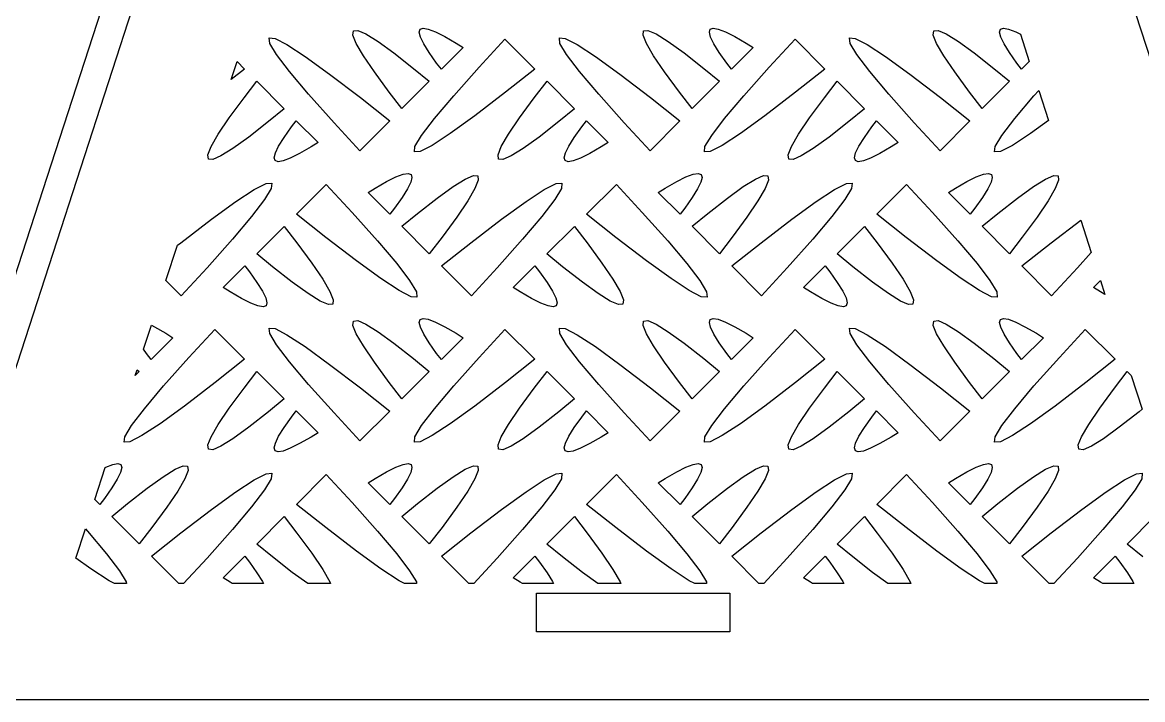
# Model space of a CAD drawing. Header units: metres. Extents: x 20 to 1108, y 20 to 485.
# Drawn here: x 578.9 to 694.7, y 253.8 to 323.8 of the extents above; entities that cross this region are included whole.
import ezdxf

# ---------------------------------------------------------------- set-up
doc = ezdxf.new("R2010")
doc.units = ezdxf.units.M

msp = doc.modelspace()

# ---------------------------------------------------------------- linework, layer by layer
for p, q in [((563.926, 253.826), (638.926, 484.652)), ((642.081, 484.652), (567.081, 253.826)), ((717.081, 253.826), (642.081, 484.652)), ((620.047, 323.113), (620.355, 323.222)), ((620.355, 323.222), (620.88, 323.134)), ((650.047, 323.113), (650.355, 323.222)), ((650.355, 323.222), (650.88, 323.134)), ((680.047, 323.113), (680.355, 323.222)), ((680.355, 323.222), (680.88, 323.134)), ((604.502, 321.662), (604.452, 322.216)), ((604.452, 322.216), (605.043, 322.178)), ((605.043, 322.178), (606.281, 321.542)), ((613.1, 322.508), (613.154, 322.956)), ((613.442, 321.651), (613.1, 322.508)), ((613.154, 322.956), (613.603, 322.999)), ((613.603, 322.999), (614.45, 322.633)), ((614.45, 322.633), (615.696, 321.857)), ((619.955, 322.809), (620.047, 323.113)), ((620.079, 322.308), (619.955, 322.809)), ((620.422, 321.608), (620.079, 322.308)), ((620.88, 323.134), (621.625, 322.85)), ((621.625, 322.85), (622.587, 322.368)), ((622.587, 322.368), (623.767, 321.691)), ((626.146, 319.193), (628.817, 322.085)), ((628.817, 322.085), (631.9, 319.003)), ((634.502, 321.662), (634.452, 322.216)), ((634.452, 322.216), (635.043, 322.178)), ((635.043, 322.178), (636.281, 321.542)), ((643.1, 322.508), (643.154, 322.956)), ((643.442, 321.651), (643.1, 322.508)), ((643.154, 322.956), (643.603, 322.999)), ((643.603, 322.999), (644.45, 322.633)), ((644.45, 322.633), (645.696, 321.857)), ((649.955, 322.809), (650.047, 323.113)), ((650.079, 322.308), (649.955, 322.809)), ((650.422, 321.608), (650.079, 322.308)), ((650.88, 323.134), (651.625, 322.85)), ((651.625, 322.85), (652.587, 322.368)), ((652.587, 322.368), (653.767, 321.691)), ((656.146, 319.193), (658.817, 322.085)), ((658.817, 322.085), (661.9, 319.003)), ((664.502, 321.662), (664.452, 322.216)), ((664.452, 322.216), (665.043, 322.178)), ((665.043, 322.178), (666.281, 321.542)), ((673.1, 322.508), (673.154, 322.956)), ((673.442, 321.651), (673.1, 322.508)), ((673.154, 322.956), (673.603, 322.999)), ((673.603, 322.999), (674.45, 322.633)), ((674.45, 322.633), (675.696, 321.857)), ((679.955, 322.809), (680.047, 323.113)), ((680.079, 322.308), (679.955, 322.809)), ((680.422, 321.608), (680.079, 322.308)), ((680.88, 323.134), (681.625, 322.85)), ((681.625, 322.85), (682.116, 322.604)), ((682.116, 322.604), (683.033, 319.782)), ((605.195, 320.508), (604.502, 321.662)), ((606.281, 321.542), (608.166, 320.309)), ((614.18, 320.382), (613.442, 321.651)), ((615.696, 321.857), (617.339, 320.673)), ((620.981, 320.712), (620.422, 321.608)), ((624.489, 321.238), (622.242, 318.991)), ((623.767, 321.691), (624.489, 321.238)), ((635.195, 320.508), (634.502, 321.662)), ((636.281, 321.542), (638.166, 320.309)), ((644.18, 320.382), (643.442, 321.651)), ((645.696, 321.857), (647.339, 320.673)), ((650.981, 320.712), (650.422, 321.608)), ((654.489, 321.238), (652.242, 318.991)), ((653.767, 321.691), (654.489, 321.238)), ((665.195, 320.508), (664.502, 321.662)), ((666.281, 321.542), (668.166, 320.309)), ((674.18, 320.382), (673.442, 321.651)), ((675.696, 321.857), (677.339, 320.673)), ((680.981, 320.712), (680.422, 321.608)), ((600.52, 317.91), (601.127, 319.776)), ((601.127, 319.776), (601.9, 319.003)), ((606.534, 318.756), (605.195, 320.508)), ((608.166, 320.309), (610.695, 318.479)), ((615.317, 318.704), (614.18, 320.382)), ((617.339, 320.673), (619.378, 319.079)), ((621.758, 319.618), (620.981, 320.712)), ((636.534, 318.756), (635.195, 320.508)), ((638.166, 320.309), (640.695, 318.479)), ((645.317, 318.704), (644.18, 320.382)), ((647.339, 320.673), (649.378, 319.079)), ((651.758, 319.618), (650.981, 320.712)), ((666.534, 318.756), (665.195, 320.508)), ((668.166, 320.309), (670.695, 318.479)), ((675.317, 318.704), (674.18, 320.382)), ((677.339, 320.673), (679.378, 319.079)), ((681.758, 319.618), (680.981, 320.712)), ((683.033, 319.782), (682.242, 318.991)), ((601.9, 319.003), (600.52, 317.91)), ((608.518, 316.406), (606.534, 318.756)), ((616.85, 316.617), (615.317, 318.704)), ((619.378, 319.079), (620.999, 317.748)), ((622.242, 318.991), (621.758, 319.618)), ((623.518, 316.246), (626.146, 319.193)), ((631.9, 319.003), (628.868, 316.601)), ((638.518, 316.406), (636.534, 318.756)), ((646.85, 316.617), (645.317, 318.704)), ((649.378, 319.079), (650.999, 317.748)), ((652.242, 318.991), (651.758, 319.618)), ((653.518, 316.246), (656.146, 319.193)), ((661.9, 319.003), (658.868, 316.601)), ((668.518, 316.406), (666.534, 318.756)), ((676.85, 316.617), (675.317, 318.704)), ((679.378, 319.079), (680.999, 317.748)), ((682.242, 318.991), (681.758, 319.618)), ((601.85, 316.035), (603.167, 317.736)), ((603.167, 317.736), (605.998, 314.904)), ((610.695, 318.479), (613.868, 316.052)), ((620.999, 317.748), (618.167, 314.916)), ((631.85, 316.035), (633.167, 317.736)), ((633.167, 317.736), (635.998, 314.904)), ((640.695, 318.479), (643.868, 316.052)), ((650.999, 317.748), (648.167, 314.916)), ((661.85, 316.035), (663.167, 317.736)), ((663.167, 317.736), (665.998, 314.904)), ((670.695, 318.479), (673.868, 316.052)), ((680.999, 317.748), (678.167, 314.916)), ((611.146, 313.459), (608.518, 316.406)), ((618.167, 314.916), (616.85, 316.617)), ((621.534, 313.897), (623.518, 316.246)), ((628.868, 316.601), (625.695, 314.173)), ((641.146, 313.459), (638.518, 316.406)), ((648.167, 314.916), (646.85, 316.617)), ((651.534, 313.897), (653.518, 316.246)), ((658.868, 316.601), (655.695, 314.173)), ((671.146, 313.459), (668.518, 316.406)), ((678.167, 314.916), (676.85, 316.617)), ((681.534, 313.897), (683.518, 316.246)), ((683.518, 316.246), (684.005, 316.792)), ((684.005, 316.792), (685.015, 313.682)), ((600.317, 313.948), (601.85, 316.035)), ((613.868, 316.052), (616.9, 313.65)), ((630.317, 313.948), (631.85, 316.035)), ((643.868, 316.052), (646.9, 313.65)), ((660.317, 313.948), (661.85, 316.035)), ((673.868, 316.052), (676.9, 313.65)), ((599.18, 312.271), (600.317, 313.948)), ((605.998, 314.904), (604.378, 313.573)), ((620.195, 312.145), (621.534, 313.897)), ((625.695, 314.173), (623.166, 312.343)), ((629.18, 312.271), (630.317, 313.948)), ((635.998, 314.904), (634.378, 313.573)), ((650.195, 312.145), (651.534, 313.897)), ((655.695, 314.173), (653.166, 312.343)), ((659.18, 312.271), (660.317, 313.948)), ((665.998, 314.904), (664.378, 313.573)), ((680.195, 312.145), (681.534, 313.897)), ((604.378, 313.573), (602.339, 311.98)), ((605.981, 311.941), (606.758, 313.034)), ((606.758, 313.034), (607.242, 313.661)), ((607.242, 313.661), (609.489, 311.414)), ((613.817, 310.568), (611.146, 313.459)), ((616.9, 313.65), (613.817, 310.568)), ((634.378, 313.573), (632.339, 311.98)), ((635.981, 311.941), (636.758, 313.034)), ((636.758, 313.034), (637.242, 313.661)), ((637.242, 313.661), (639.489, 311.414)), ((643.817, 310.568), (641.146, 313.459)), ((646.9, 313.65), (643.817, 310.568)), ((664.378, 313.573), (662.339, 311.98)), ((665.981, 311.941), (666.758, 313.034)), ((666.758, 313.034), (667.242, 313.661)), ((667.242, 313.661), (669.489, 311.414)), ((673.817, 310.568), (671.146, 313.459)), ((676.9, 313.65), (673.817, 310.568)), ((685.015, 313.682), (683.166, 312.343)), ((598.442, 311.003), (599.18, 312.271)), ((602.339, 311.98), (600.696, 310.795)), ((605.422, 311.045), (605.981, 311.941)), ((619.502, 310.99), (620.195, 312.145)), ((623.166, 312.343), (621.281, 311.11)), ((628.442, 311.003), (629.18, 312.271)), ((632.339, 311.98), (630.696, 310.795)), ((635.422, 311.045), (635.981, 311.941)), ((649.502, 310.99), (650.195, 312.145)), ((653.166, 312.343), (651.281, 311.11)), ((658.442, 311.003), (659.18, 312.271)), ((662.339, 311.98), (660.696, 310.795)), ((665.422, 311.045), (665.981, 311.941)), ((679.502, 310.99), (680.195, 312.145)), ((683.166, 312.343), (681.281, 311.11)), ((598.1, 310.145), (598.442, 311.003)), ((600.696, 310.795), (599.45, 310.02)), ((605.079, 310.345), (605.422, 311.045)), ((608.767, 310.962), (607.587, 310.284)), ((609.489, 311.414), (608.767, 310.962)), ((619.452, 310.437), (619.502, 310.99)), ((620.043, 310.475), (619.452, 310.437)), ((621.281, 311.11), (620.043, 310.475)), ((628.1, 310.145), (628.442, 311.003)), ((630.696, 310.795), (629.45, 310.02)), ((635.079, 310.345), (635.422, 311.045)), ((638.767, 310.962), (637.587, 310.284)), ((639.489, 311.414), (638.767, 310.962)), ((649.452, 310.437), (649.502, 310.99)), ((650.043, 310.475), (649.452, 310.437)), ((651.281, 311.11), (650.043, 310.475)), ((658.1, 310.145), (658.442, 311.003)), ((660.696, 310.795), (659.45, 310.02)), ((665.079, 310.345), (665.422, 311.045)), ((668.767, 310.962), (667.587, 310.284)), ((669.489, 311.414), (668.767, 310.962)), ((679.452, 310.437), (679.502, 310.99)), ((680.043, 310.475), (679.452, 310.437)), ((681.281, 311.11), (680.043, 310.475)), ((598.154, 309.696), (598.1, 310.145)), ((598.603, 309.653), (598.154, 309.696)), ((599.45, 310.02), (598.603, 309.653)), ((604.955, 309.844), (605.079, 310.345)), ((605.047, 309.539), (604.955, 309.844)), ((605.355, 309.431), (605.047, 309.539)), ((605.88, 309.519), (605.355, 309.431)), ((606.625, 309.803), (605.88, 309.519)), ((607.587, 310.284), (606.625, 309.803)), ((628.154, 309.696), (628.1, 310.145)), ((628.603, 309.653), (628.154, 309.696)), ((629.45, 310.02), (628.603, 309.653)), ((634.955, 309.844), (635.079, 310.345)), ((635.047, 309.539), (634.955, 309.844)), ((635.355, 309.431), (635.047, 309.539)), ((635.88, 309.519), (635.355, 309.431)), ((636.625, 309.803), (635.88, 309.519)), ((637.587, 310.284), (636.625, 309.803)), ((658.154, 309.696), (658.1, 310.145)), ((658.603, 309.653), (658.154, 309.696)), ((659.45, 310.02), (658.603, 309.653)), ((664.955, 309.844), (665.079, 310.345)), ((665.047, 309.539), (664.955, 309.844)), ((665.355, 309.431), (665.047, 309.539)), ((665.88, 309.519), (665.355, 309.431)), ((666.625, 309.803), (665.88, 309.519)), ((667.587, 310.284), (666.625, 309.803)), ((617.537, 307.85), (618.281, 308.134)), ((618.281, 308.134), (618.806, 308.222)), ((618.806, 308.222), (619.115, 308.113)), ((619.115, 308.113), (619.207, 307.809)), ((647.537, 307.85), (648.281, 308.134)), ((648.281, 308.134), (648.806, 308.222)), ((648.806, 308.222), (649.115, 308.113)), ((649.115, 308.113), (649.207, 307.809)), ((677.537, 307.85), (678.281, 308.134)), ((678.281, 308.134), (678.806, 308.222)), ((678.806, 308.222), (679.115, 308.113)), ((679.115, 308.113), (679.207, 307.809)), ((602.88, 306.542), (604.119, 307.178)), ((604.119, 307.178), (604.71, 307.216)), ((604.71, 307.216), (604.66, 306.662)), ((607.261, 304.003), (610.344, 307.085)), ((610.344, 307.085), (613.015, 304.193)), ((615.394, 306.691), (616.575, 307.368)), ((616.575, 307.368), (617.537, 307.85)), ((619.083, 307.308), (618.74, 306.608)), ((619.207, 307.809), (619.083, 307.308)), ((623.465, 306.858), (624.712, 307.633)), ((624.712, 307.633), (625.558, 307.999)), ((625.558, 307.999), (626.007, 307.956)), ((626.061, 307.508), (625.719, 306.65)), ((626.007, 307.956), (626.061, 307.508)), ((632.88, 306.542), (634.119, 307.178)), ((634.119, 307.178), (634.71, 307.216)), ((634.71, 307.216), (634.66, 306.662)), ((637.261, 304.003), (640.344, 307.085)), ((640.344, 307.085), (643.015, 304.193)), ((645.394, 306.691), (646.575, 307.368)), ((646.575, 307.368), (647.537, 307.85)), ((649.083, 307.308), (648.74, 306.608)), ((649.207, 307.809), (649.083, 307.308)), ((653.465, 306.858), (654.712, 307.633)), ((654.712, 307.633), (655.558, 307.999)), ((655.558, 307.999), (656.007, 307.956)), ((656.061, 307.508), (655.719, 306.65)), ((656.007, 307.956), (656.061, 307.508)), ((662.88, 306.542), (664.119, 307.178)), ((664.119, 307.178), (664.71, 307.216)), ((664.71, 307.216), (664.66, 306.662)), ((667.261, 304.003), (670.344, 307.085)), ((670.344, 307.085), (673.015, 304.193)), ((675.394, 306.691), (676.575, 307.368)), ((676.575, 307.368), (677.537, 307.85)), ((679.083, 307.308), (678.74, 306.608)), ((679.207, 307.809), (679.083, 307.308)), ((683.465, 306.858), (684.712, 307.633)), ((684.712, 307.633), (685.558, 307.999)), ((685.558, 307.999), (686.007, 307.956)), ((686.061, 307.508), (685.719, 306.65)), ((686.007, 307.956), (686.061, 307.508)), ((600.996, 305.31), (602.88, 306.542)), ((604.66, 306.662), (603.966, 305.508)), ((614.672, 306.238), (615.394, 306.691)), ((616.92, 303.991), (614.672, 306.238)), ((618.74, 306.608), (618.18, 305.711)), ((621.823, 305.673), (623.465, 306.858)), ((625.719, 306.65), (624.98, 305.381)), ((630.996, 305.31), (632.88, 306.542)), ((634.66, 306.662), (633.966, 305.508)), ((644.672, 306.238), (645.394, 306.691)), ((646.92, 303.991), (644.672, 306.238)), ((648.74, 306.608), (648.18, 305.711)), ((651.823, 305.673), (653.465, 306.858)), ((655.719, 306.65), (654.98, 305.381)), ((660.996, 305.31), (662.88, 306.542)), ((664.66, 306.662), (663.966, 305.508)), ((674.672, 306.238), (675.394, 306.691)), ((676.92, 303.991), (674.672, 306.238)), ((678.74, 306.608), (678.18, 305.711)), ((681.823, 305.673), (683.465, 306.858)), ((685.719, 306.65), (684.98, 305.381)), ((598.466, 303.48), (600.996, 305.31)), ((603.966, 305.508), (602.627, 303.755)), ((617.403, 304.618), (616.92, 303.991)), ((618.18, 305.711), (617.403, 304.618)), ((619.784, 304.079), (621.823, 305.673)), ((624.98, 305.381), (623.844, 303.704)), ((628.466, 303.48), (630.996, 305.31)), ((633.966, 305.508), (632.627, 303.755)), ((647.403, 304.618), (646.92, 303.991)), ((648.18, 305.711), (647.403, 304.618)), ((649.784, 304.079), (651.823, 305.673)), ((654.98, 305.381), (653.844, 303.704)), ((658.466, 303.48), (660.996, 305.31)), ((663.966, 305.508), (662.627, 303.755)), ((677.403, 304.618), (676.92, 303.991)), ((678.18, 305.711), (677.403, 304.618)), ((679.784, 304.079), (681.823, 305.673)), ((684.98, 305.381), (683.844, 303.704)), ((595.294, 301.052), (598.466, 303.48)), ((602.627, 303.755), (600.643, 301.406)), ((610.294, 301.601), (607.261, 304.003)), ((613.015, 304.193), (615.643, 301.246)), ((618.164, 302.748), (619.784, 304.079)), ((623.844, 303.704), (622.311, 301.617)), ((625.294, 301.052), (628.466, 303.48)), ((632.627, 303.755), (630.643, 301.406)), ((640.294, 301.601), (637.261, 304.003)), ((643.015, 304.193), (645.643, 301.246)), ((648.164, 302.748), (649.784, 304.079)), ((653.844, 303.704), (652.311, 301.617)), ((655.294, 301.052), (658.466, 303.48)), ((662.627, 303.755), (660.643, 301.406)), ((670.294, 301.601), (667.261, 304.003)), ((673.015, 304.193), (675.643, 301.246)), ((678.164, 302.748), (679.784, 304.079)), ((683.844, 303.704), (682.311, 301.617)), ((603.163, 299.904), (605.995, 302.736)), ((605.995, 302.736), (607.311, 301.035)), ((620.995, 299.916), (618.164, 302.748)), ((633.163, 299.904), (635.995, 302.736)), ((635.995, 302.736), (637.311, 301.035)), ((650.995, 299.916), (648.164, 302.748)), ((663.163, 299.904), (665.995, 302.736)), ((665.995, 302.736), (667.311, 301.035)), ((680.995, 299.916), (678.164, 302.748)), ((685.294, 301.052), (688.357, 303.396)), ((688.357, 303.396), (689.441, 300.059)), ((600.643, 301.406), (598.015, 298.459)), ((613.466, 299.174), (610.294, 301.601)), ((615.643, 301.246), (617.628, 298.897)), ((622.311, 301.617), (620.995, 299.916)), ((630.643, 301.406), (628.015, 298.459)), ((643.466, 299.174), (640.294, 301.601)), ((645.643, 301.246), (647.628, 298.897)), ((652.311, 301.617), (650.995, 299.916)), ((660.643, 301.406), (658.015, 298.459)), ((673.466, 299.174), (670.294, 301.601)), ((675.643, 301.246), (677.628, 298.897)), ((682.311, 301.617), (680.995, 299.916)), ((593.771, 297.14), (594.956, 300.784)), ((594.956, 300.784), (595.294, 301.052)), ((607.311, 301.035), (608.844, 298.948)), ((622.261, 298.65), (625.294, 301.052)), ((637.311, 301.035), (638.844, 298.948)), ((652.261, 298.65), (655.294, 301.052)), ((667.311, 301.035), (668.844, 298.948)), ((682.261, 298.65), (685.294, 301.052)), ((689.441, 300.059), (688.015, 298.459)), ((604.784, 298.573), (603.163, 299.904)), ((608.844, 298.948), (609.981, 297.271)), ((615.996, 297.344), (613.466, 299.174)), ((617.628, 298.897), (618.966, 297.145)), ((634.784, 298.573), (633.163, 299.904)), ((638.844, 298.948), (639.981, 297.271)), ((645.996, 297.344), (643.466, 299.174)), ((647.628, 298.897), (648.966, 297.145)), ((664.784, 298.573), (663.163, 299.904)), ((668.844, 298.948), (669.981, 297.271)), ((675.996, 297.344), (673.466, 299.174)), ((677.628, 298.897), (678.966, 297.145)), ((598.015, 298.459), (595.344, 295.568)), ((599.672, 296.414), (601.92, 298.661)), ((601.92, 298.661), (602.403, 298.034)), ((602.403, 298.034), (603.18, 296.941)), ((606.823, 296.98), (604.784, 298.573)), ((625.344, 295.568), (622.261, 298.65)), ((628.015, 298.459), (625.344, 295.568)), ((629.672, 296.414), (631.92, 298.661)), ((631.92, 298.661), (632.403, 298.034)), ((632.403, 298.034), (633.18, 296.941)), ((636.823, 296.98), (634.784, 298.573)), ((655.344, 295.568), (652.261, 298.65)), ((658.015, 298.459), (655.344, 295.568)), ((659.672, 296.414), (661.92, 298.661)), ((661.92, 298.661), (662.403, 298.034)), ((662.403, 298.034), (663.18, 296.941)), ((666.823, 296.98), (664.784, 298.573)), ((685.344, 295.568), (682.261, 298.65)), ((688.015, 298.459), (685.344, 295.568)), ((595.344, 295.568), (593.771, 297.14)), ((603.18, 296.941), (603.74, 296.045)), ((608.465, 295.796), (606.823, 296.98)), ((609.981, 297.271), (610.719, 296.002)), ((617.88, 296.11), (615.996, 297.344)), ((618.966, 297.145), (619.66, 295.99)), ((633.18, 296.941), (633.74, 296.045)), ((638.465, 295.796), (636.823, 296.98)), ((639.981, 297.271), (640.719, 296.002)), ((647.88, 296.11), (645.996, 297.344)), ((648.966, 297.145), (649.66, 295.99)), ((663.18, 296.941), (663.74, 296.045)), ((668.465, 295.796), (666.823, 296.98)), ((669.981, 297.271), (670.719, 296.002)), ((677.88, 296.11), (675.996, 297.344)), ((678.966, 297.145), (679.66, 295.99)), ((689.672, 296.414), (690.392, 297.133)), ((690.392, 297.133), (690.859, 295.695)), ((600.394, 295.962), (599.672, 296.414)), ((601.575, 295.284), (600.394, 295.962)), ((603.74, 296.045), (604.083, 295.345)), ((604.083, 295.345), (604.207, 294.844)), ((609.712, 295.02), (608.465, 295.796)), ((610.719, 296.002), (611.061, 295.145)), ((619.119, 295.475), (617.88, 296.11)), ((619.71, 295.437), (619.119, 295.475)), ((619.66, 295.99), (619.71, 295.437)), ((630.394, 295.962), (629.672, 296.414)), ((631.575, 295.284), (630.394, 295.962)), ((633.74, 296.045), (634.083, 295.345)), ((634.083, 295.345), (634.207, 294.844)), ((639.712, 295.02), (638.465, 295.796)), ((640.719, 296.002), (641.061, 295.145)), ((649.119, 295.475), (647.88, 296.11)), ((649.71, 295.437), (649.119, 295.475)), ((649.66, 295.99), (649.71, 295.437)), ((660.394, 295.962), (659.672, 296.414)), ((661.575, 295.284), (660.394, 295.962)), ((663.74, 296.045), (664.083, 295.345)), ((664.083, 295.345), (664.207, 294.844)), ((669.712, 295.02), (668.465, 295.796)), ((670.719, 296.002), (671.061, 295.145)), ((679.119, 295.475), (677.88, 296.11)), ((679.71, 295.437), (679.119, 295.475)), ((679.66, 295.99), (679.71, 295.437)), ((690.394, 295.962), (689.672, 296.414)), ((690.859, 295.695), (690.394, 295.962)), ((602.537, 294.803), (601.575, 295.284)), ((603.281, 294.519), (602.537, 294.803)), ((603.806, 294.431), (603.281, 294.519)), ((604.115, 294.539), (603.806, 294.431)), ((604.207, 294.844), (604.115, 294.539)), ((610.558, 294.653), (609.712, 295.02)), ((611.007, 294.696), (610.558, 294.653)), ((611.061, 295.145), (611.007, 294.696)), ((632.537, 294.803), (631.575, 295.284)), ((633.281, 294.519), (632.537, 294.803)), ((633.806, 294.431), (633.281, 294.519)), ((634.115, 294.539), (633.806, 294.431)), ((634.207, 294.844), (634.115, 294.539)), ((640.558, 294.653), (639.712, 295.02)), ((641.007, 294.696), (640.558, 294.653)), ((641.061, 295.145), (641.007, 294.696)), ((662.537, 294.803), (661.575, 295.284)), ((663.281, 294.519), (662.537, 294.803)), ((663.806, 294.431), (663.281, 294.519)), ((664.115, 294.539), (663.806, 294.431)), ((664.207, 294.844), (664.115, 294.539)), ((670.558, 294.653), (669.712, 295.02)), ((671.007, 294.696), (670.558, 294.653)), ((671.061, 295.145), (671.007, 294.696)), ((619.955, 292.809), (620.047, 293.113)), ((620.047, 293.113), (620.355, 293.222)), ((620.355, 293.222), (620.88, 293.134)), ((620.88, 293.134), (621.625, 292.85)), ((649.955, 292.809), (650.047, 293.113)), ((650.047, 293.113), (650.355, 293.222)), ((650.355, 293.222), (650.88, 293.134)), ((650.88, 293.134), (651.625, 292.85)), ((679.955, 292.809), (680.047, 293.113)), ((680.047, 293.113), (680.355, 293.222)), ((680.355, 293.222), (680.88, 293.134)), ((680.88, 293.134), (681.625, 292.85)), ((591.463, 290.033), (592.272, 292.526)), ((592.272, 292.526), (592.587, 292.368)), ((592.587, 292.368), (593.767, 291.691)), ((596.146, 289.193), (598.817, 292.085)), ((598.817, 292.085), (601.9, 289.003)), ((604.502, 291.662), (604.452, 292.216)), ((604.452, 292.216), (605.043, 292.178)), ((605.043, 292.178), (606.281, 291.542)), ((613.1, 292.508), (613.154, 292.956)), ((613.442, 291.651), (613.1, 292.508)), ((613.154, 292.956), (613.603, 292.999)), ((613.603, 292.999), (614.45, 292.633)), ((614.45, 292.633), (615.696, 291.857)), ((620.079, 292.308), (619.955, 292.809)), ((620.422, 291.608), (620.079, 292.308)), ((621.625, 292.85), (622.587, 292.368)), ((622.587, 292.368), (623.767, 291.691)), ((626.146, 289.193), (628.817, 292.085)), ((628.817, 292.085), (631.9, 289.003)), ((634.502, 291.662), (634.452, 292.216)), ((634.452, 292.216), (635.043, 292.178)), ((635.043, 292.178), (636.281, 291.542)), ((643.1, 292.508), (643.154, 292.956)), ((643.442, 291.651), (643.1, 292.508)), ((643.154, 292.956), (643.603, 292.999)), ((643.603, 292.999), (644.45, 292.633)), ((644.45, 292.633), (645.696, 291.857)), ((650.079, 292.308), (649.955, 292.809)), ((650.422, 291.608), (650.079, 292.308)), ((651.625, 292.85), (652.587, 292.368)), ((652.587, 292.368), (653.767, 291.691)), ((656.146, 289.193), (658.817, 292.085)), ((658.817, 292.085), (661.9, 289.003)), ((664.502, 291.662), (664.452, 292.216)), ((664.452, 292.216), (665.043, 292.178)), ((665.043, 292.178), (666.281, 291.542)), ((673.1, 292.508), (673.154, 292.956)), ((673.442, 291.651), (673.1, 292.508)), ((673.154, 292.956), (673.603, 292.999)), ((673.603, 292.999), (674.45, 292.633)), ((674.45, 292.633), (675.696, 291.857)), ((680.079, 292.308), (679.955, 292.809)), ((680.422, 291.608), (680.079, 292.308)), ((681.625, 292.85), (682.587, 292.368)), ((682.587, 292.368), (683.767, 291.691)), ((686.146, 289.193), (688.817, 292.085)), ((688.817, 292.085), (691.9, 289.003)), ((594.489, 291.238), (592.242, 288.991)), ((593.767, 291.691), (594.489, 291.238)), ((605.195, 290.508), (604.502, 291.662)), ((606.281, 291.542), (608.166, 290.309)), ((614.18, 290.382), (613.442, 291.651)), ((615.696, 291.857), (617.339, 290.673)), ((620.981, 290.712), (620.422, 291.608)), ((621.758, 289.618), (620.981, 290.712)), ((624.489, 291.238), (622.242, 288.991)), ((623.767, 291.691), (624.489, 291.238)), ((635.195, 290.508), (634.502, 291.662)), ((636.281, 291.542), (638.166, 290.309)), ((644.18, 290.382), (643.442, 291.651)), ((645.696, 291.857), (647.339, 290.673)), ((650.981, 290.712), (650.422, 291.608)), ((651.758, 289.618), (650.981, 290.712)), ((654.489, 291.238), (652.242, 288.991)), ((653.767, 291.691), (654.489, 291.238)), ((665.195, 290.508), (664.502, 291.662)), ((666.281, 291.542), (668.166, 290.309)), ((674.18, 290.382), (673.442, 291.651)), ((675.696, 291.857), (677.339, 290.673)), ((680.981, 290.712), (680.422, 291.608)), ((681.758, 289.618), (680.981, 290.712)), ((684.489, 291.238), (682.242, 288.991)), ((683.767, 291.691), (684.489, 291.238)), ((591.758, 289.618), (591.463, 290.033)), ((592.242, 288.991), (591.758, 289.618)), ((606.534, 288.756), (605.195, 290.508)), ((608.166, 290.309), (610.695, 288.479)), ((615.317, 288.704), (614.18, 290.382)), ((617.339, 290.673), (619.378, 289.079)), ((622.242, 288.991), (621.758, 289.618)), ((636.534, 288.756), (635.195, 290.508)), ((638.166, 290.309), (640.695, 288.479)), ((645.317, 288.704), (644.18, 290.382)), ((647.339, 290.673), (649.378, 289.079)), ((652.242, 288.991), (651.758, 289.618)), ((666.534, 288.756), (665.195, 290.508)), ((668.166, 290.309), (670.695, 288.479)), ((675.317, 288.704), (674.18, 290.382)), ((677.339, 290.673), (679.378, 289.079)), ((682.242, 288.991), (681.758, 289.618)), ((593.518, 286.246), (596.146, 289.193)), ((601.9, 289.003), (598.868, 286.601)), ((608.518, 286.406), (606.534, 288.756)), ((610.695, 288.479), (613.868, 286.052)), ((616.85, 286.617), (615.317, 288.704)), ((619.378, 289.079), (620.999, 287.748)), ((623.518, 286.246), (626.146, 289.193)), ((631.9, 289.003), (628.868, 286.601)), ((638.518, 286.406), (636.534, 288.756)), ((640.695, 288.479), (643.868, 286.052)), ((646.85, 286.617), (645.317, 288.704)), ((649.378, 289.079), (650.999, 287.748)), ((653.518, 286.246), (656.146, 289.193)), ((661.9, 289.003), (658.868, 286.601)), ((668.518, 286.406), (666.534, 288.756)), ((670.695, 288.479), (673.868, 286.052)), ((676.85, 286.617), (675.317, 288.704)), ((679.378, 289.079), (680.999, 287.748)), ((683.518, 286.246), (686.146, 289.193)), ((691.9, 289.003), (688.868, 286.601)), ((590.587, 287.336), (590.779, 287.929)), ((590.999, 287.748), (590.587, 287.336)), ((590.779, 287.929), (590.999, 287.748)), ((601.85, 286.035), (603.167, 287.736)), ((603.167, 287.736), (605.998, 284.904)), ((620.999, 287.748), (618.167, 284.916)), ((631.85, 286.035), (633.167, 287.736)), ((633.167, 287.736), (635.998, 284.904)), ((650.999, 287.748), (648.167, 284.916)), ((661.85, 286.035), (663.167, 287.736)), ((663.167, 287.736), (665.998, 284.904)), ((680.999, 287.748), (678.167, 284.916)), ((691.85, 286.035), (693.167, 287.736)), ((693.167, 287.736), (693.579, 287.323)), ((693.579, 287.323), (694.71, 283.846)), ((591.534, 283.897), (593.518, 286.246)), ((598.868, 286.601), (595.695, 284.173)), ((611.146, 283.459), (608.518, 286.406)), ((618.167, 284.916), (616.85, 286.617)), ((621.534, 283.897), (623.518, 286.246)), ((628.868, 286.601), (625.695, 284.173)), ((641.146, 283.459), (638.518, 286.406)), ((648.167, 284.916), (646.85, 286.617)), ((651.534, 283.897), (653.518, 286.246)), ((658.868, 286.601), (655.695, 284.173)), ((671.146, 283.459), (668.518, 286.406)), ((678.167, 284.916), (676.85, 286.617)), ((681.534, 283.897), (683.518, 286.246)), ((688.868, 286.601), (685.695, 284.173)), ((600.317, 283.948), (601.85, 286.035)), ((613.868, 286.052), (616.9, 283.65)), ((630.317, 283.948), (631.85, 286.035)), ((643.868, 286.052), (646.9, 283.65)), ((660.317, 283.948), (661.85, 286.035)), ((673.868, 286.052), (676.9, 283.65)), ((690.317, 283.948), (691.85, 286.035)), ((590.195, 282.145), (591.534, 283.897)), ((595.695, 284.173), (593.166, 282.343)), ((599.18, 282.271), (600.317, 283.948)), ((605.998, 284.904), (604.378, 283.573)), ((620.195, 282.145), (621.534, 283.897)), ((625.695, 284.173), (623.166, 282.343)), ((629.18, 282.271), (630.317, 283.948)), ((635.998, 284.904), (634.378, 283.573)), ((650.195, 282.145), (651.534, 283.897)), ((655.695, 284.173), (653.166, 282.343)), ((659.18, 282.271), (660.317, 283.948)), ((665.998, 284.904), (664.378, 283.573)), ((680.195, 282.145), (681.534, 283.897)), ((685.695, 284.173), (683.166, 282.343)), ((689.18, 282.271), (690.317, 283.948)), ((694.71, 283.846), (694.378, 283.573)), ((604.378, 283.573), (602.339, 281.98)), ((605.981, 281.941), (606.758, 283.034)), ((606.758, 283.034), (607.242, 283.661)), ((607.242, 283.661), (609.489, 281.414)), ((613.817, 280.568), (611.146, 283.459)), ((616.9, 283.65), (613.817, 280.568)), ((634.378, 283.573), (632.339, 281.98)), ((635.981, 281.941), (636.758, 283.034)), ((636.758, 283.034), (637.242, 283.661)), ((637.242, 283.661), (639.489, 281.414)), ((643.817, 280.568), (641.146, 283.459)), ((646.9, 283.65), (643.817, 280.568)), ((664.378, 283.573), (662.339, 281.98)), ((665.981, 281.941), (666.758, 283.034)), ((666.758, 283.034), (667.242, 283.661)), ((667.242, 283.661), (669.489, 281.414)), ((673.817, 280.568), (671.146, 283.459)), ((676.9, 283.65), (673.817, 280.568)), ((694.378, 283.573), (692.339, 281.98)), ((589.502, 280.99), (590.195, 282.145)), ((593.166, 282.343), (591.281, 281.11)), ((598.442, 281.003), (599.18, 282.271)), ((602.339, 281.98), (600.696, 280.795)), ((605.422, 281.045), (605.981, 281.941)), ((619.502, 280.99), (620.195, 282.145)), ((623.166, 282.343), (621.281, 281.11)), ((628.442, 281.003), (629.18, 282.271)), ((632.339, 281.98), (630.696, 280.795)), ((635.422, 281.045), (635.981, 281.941)), ((649.502, 280.99), (650.195, 282.145)), ((653.166, 282.343), (651.281, 281.11)), ((658.442, 281.003), (659.18, 282.271)), ((662.339, 281.98), (660.696, 280.795)), ((665.422, 281.045), (665.981, 281.941)), ((679.502, 280.99), (680.195, 282.145)), ((683.166, 282.343), (681.281, 281.11)), ((688.442, 281.003), (689.18, 282.271)), ((692.339, 281.98), (690.696, 280.795)), ((589.452, 280.437), (589.502, 280.99)), ((590.043, 280.475), (589.452, 280.437)), ((591.281, 281.11), (590.043, 280.475)), ((598.1, 280.145), (598.442, 281.003)), ((600.696, 280.795), (599.45, 280.02)), ((604.955, 279.844), (605.079, 280.345)), ((605.079, 280.345), (605.422, 281.045)), ((608.767, 280.962), (607.587, 280.284)), ((609.489, 281.414), (608.767, 280.962)), ((619.452, 280.437), (619.502, 280.99)), ((620.043, 280.475), (619.452, 280.437)), ((621.281, 281.11), (620.043, 280.475)), ((628.1, 280.145), (628.442, 281.003)), ((630.696, 280.795), (629.45, 280.02)), ((634.955, 279.844), (635.079, 280.345)), ((635.079, 280.345), (635.422, 281.045)), ((638.767, 280.962), (637.587, 280.284)), ((639.489, 281.414), (638.767, 280.962)), ((649.452, 280.437), (649.502, 280.99)), ((650.043, 280.475), (649.452, 280.437)), ((651.281, 281.11), (650.043, 280.475)), ((658.1, 280.145), (658.442, 281.003)), ((660.696, 280.795), (659.45, 280.02)), ((664.955, 279.844), (665.079, 280.345)), ((665.079, 280.345), (665.422, 281.045)), ((668.767, 280.962), (667.587, 280.284)), ((669.489, 281.414), (668.767, 280.962)), ((679.452, 280.437), (679.502, 280.99)), ((680.043, 280.475), (679.452, 280.437)), ((681.281, 281.11), (680.043, 280.475)), ((688.1, 280.145), (688.442, 281.003)), ((690.696, 280.795), (689.45, 280.02)), ((598.154, 279.696), (598.1, 280.145)), ((598.603, 279.653), (598.154, 279.696)), ((599.45, 280.02), (598.603, 279.653)), ((605.047, 279.539), (604.955, 279.844)), ((605.355, 279.431), (605.047, 279.539)), ((605.88, 279.519), (605.355, 279.431)), ((606.625, 279.803), (605.88, 279.519)), ((607.587, 280.284), (606.625, 279.803)), ((628.154, 279.696), (628.1, 280.145)), ((628.603, 279.653), (628.154, 279.696)), ((629.45, 280.02), (628.603, 279.653)), ((635.047, 279.539), (634.955, 279.844)), ((635.355, 279.431), (635.047, 279.539)), ((635.88, 279.519), (635.355, 279.431)), ((636.625, 279.803), (635.88, 279.519)), ((637.587, 280.284), (636.625, 279.803)), ((658.154, 279.696), (658.1, 280.145)), ((658.603, 279.653), (658.154, 279.696)), ((659.45, 280.02), (658.603, 279.653)), ((665.047, 279.539), (664.955, 279.844)), ((665.355, 279.431), (665.047, 279.539)), ((665.88, 279.519), (665.355, 279.431)), ((666.625, 279.803), (665.88, 279.519)), ((667.587, 280.284), (666.625, 279.803)), ((688.154, 279.696), (688.1, 280.145)), ((688.603, 279.653), (688.154, 279.696)), ((689.45, 280.02), (688.603, 279.653)), ((587.537, 277.85), (588.281, 278.134)), ((588.281, 278.134), (588.806, 278.222)), ((588.806, 278.222), (589.115, 278.113)), ((589.115, 278.113), (589.207, 277.809)), ((594.712, 277.633), (595.558, 277.999)), ((595.558, 277.999), (596.007, 277.956)), ((617.537, 277.85), (618.281, 278.134)), ((618.281, 278.134), (618.806, 278.222)), ((618.806, 278.222), (619.115, 278.113)), ((619.115, 278.113), (619.207, 277.809)), ((624.712, 277.633), (625.558, 277.999)), ((625.558, 277.999), (626.007, 277.956)), ((647.537, 277.85), (648.281, 278.134)), ((648.281, 278.134), (648.806, 278.222)), ((648.806, 278.222), (649.115, 278.113)), ((649.115, 278.113), (649.207, 277.809)), ((654.712, 277.633), (655.558, 277.999)), ((655.558, 277.999), (656.007, 277.956)), ((677.537, 277.85), (678.281, 278.134)), ((678.281, 278.134), (678.806, 278.222)), ((678.806, 278.222), (679.115, 278.113)), ((679.115, 278.113), (679.207, 277.809)), ((684.712, 277.633), (685.558, 277.999)), ((685.558, 277.999), (686.007, 277.956)), ((586.415, 274.496), (587.498, 277.83)), ((587.498, 277.83), (587.537, 277.85)), ((589.083, 277.308), (588.74, 276.608)), ((589.207, 277.809), (589.083, 277.308)), ((591.823, 275.673), (593.465, 276.858)), ((593.465, 276.858), (594.712, 277.633)), ((596.061, 277.508), (595.719, 276.65)), ((596.007, 277.956), (596.061, 277.508)), ((602.88, 276.542), (604.119, 277.178)), ((604.119, 277.178), (604.71, 277.216)), ((604.71, 277.216), (604.66, 276.662)), ((607.261, 274.003), (610.344, 277.085)), ((610.344, 277.085), (613.015, 274.193)), ((615.394, 276.691), (616.575, 277.368)), ((616.575, 277.368), (617.537, 277.85)), ((619.083, 277.308), (618.74, 276.608)), ((619.207, 277.809), (619.083, 277.308)), ((621.823, 275.673), (623.465, 276.858)), ((623.465, 276.858), (624.712, 277.633)), ((626.061, 277.508), (625.719, 276.65)), ((626.007, 277.956), (626.061, 277.508)), ((632.88, 276.542), (634.119, 277.178)), ((634.119, 277.178), (634.71, 277.216)), ((634.71, 277.216), (634.66, 276.662)), ((637.261, 274.003), (640.344, 277.085)), ((640.344, 277.085), (643.015, 274.193)), ((645.394, 276.691), (646.575, 277.368)), ((646.575, 277.368), (647.537, 277.85)), ((649.083, 277.308), (648.74, 276.608)), ((649.207, 277.809), (649.083, 277.308)), ((651.823, 275.673), (653.465, 276.858)), ((653.465, 276.858), (654.712, 277.633)), ((656.061, 277.508), (655.719, 276.65)), ((656.007, 277.956), (656.061, 277.508)), ((662.88, 276.542), (664.119, 277.178)), ((664.119, 277.178), (664.71, 277.216)), ((664.71, 277.216), (664.66, 276.662)), ((667.261, 274.003), (670.344, 277.085)), ((670.344, 277.085), (673.015, 274.193)), ((675.394, 276.691), (676.575, 277.368)), ((676.575, 277.368), (677.537, 277.85)), ((679.083, 277.308), (678.74, 276.608)), ((679.207, 277.809), (679.083, 277.308)), ((681.823, 275.673), (683.465, 276.858)), ((683.465, 276.858), (684.712, 277.633)), ((686.061, 277.508), (685.719, 276.65)), ((686.007, 277.956), (686.061, 277.508)), ((692.88, 276.542), (694.119, 277.178)), ((694.119, 277.178), (694.71, 277.216)), ((694.71, 277.216), (694.66, 276.662)), ((588.18, 275.711), (587.403, 274.618)), ((588.74, 276.608), (588.18, 275.711)), ((589.784, 274.079), (591.823, 275.673)), ((595.719, 276.65), (594.98, 275.381)), ((600.996, 275.31), (602.88, 276.542)), ((604.66, 276.662), (603.966, 275.508)), ((614.672, 276.238), (615.394, 276.691)), ((616.92, 273.991), (614.672, 276.238)), ((618.18, 275.711), (617.403, 274.618)), ((618.74, 276.608), (618.18, 275.711)), ((619.784, 274.079), (621.823, 275.673)), ((625.719, 276.65), (624.98, 275.381)), ((630.996, 275.31), (632.88, 276.542)), ((634.66, 276.662), (633.966, 275.508)), ((644.672, 276.238), (645.394, 276.691)), ((646.92, 273.991), (644.672, 276.238)), ((648.18, 275.711), (647.403, 274.618)), ((648.74, 276.608), (648.18, 275.711)), ((649.784, 274.079), (651.823, 275.673)), ((655.719, 276.65), (654.98, 275.381)), ((660.996, 275.31), (662.88, 276.542)), ((664.66, 276.662), (663.966, 275.508)), ((674.672, 276.238), (675.394, 276.691)), ((676.92, 273.991), (674.672, 276.238)), ((678.18, 275.711), (677.403, 274.618)), ((678.74, 276.608), (678.18, 275.711)), ((679.784, 274.079), (681.823, 275.673)), ((685.719, 276.65), (684.98, 275.381)), ((690.996, 275.31), (692.88, 276.542)), ((694.66, 276.662), (693.966, 275.508)), ((586.92, 273.991), (586.415, 274.496)), ((587.403, 274.618), (586.92, 273.991)), ((594.98, 275.381), (593.844, 273.704)), ((598.466, 273.48), (600.996, 275.31)), ((603.966, 275.508), (602.627, 273.755)), ((617.403, 274.618), (616.92, 273.991)), ((624.98, 275.381), (623.844, 273.704)), ((628.466, 273.48), (630.996, 275.31)), ((633.966, 275.508), (632.627, 273.755)), ((647.403, 274.618), (646.92, 273.991)), ((654.98, 275.381), (653.844, 273.704)), ((658.466, 273.48), (660.996, 275.31)), ((663.966, 275.508), (662.627, 273.755)), ((677.403, 274.618), (676.92, 273.991)), ((684.98, 275.381), (683.844, 273.704)), ((688.466, 273.48), (690.996, 275.31)), ((693.966, 275.508), (692.627, 273.755)), ((588.164, 272.748), (589.784, 274.079)), ((593.844, 273.704), (592.311, 271.617)), ((595.294, 271.052), (598.466, 273.48)), ((602.627, 273.755), (600.643, 271.406)), ((610.294, 271.601), (607.261, 274.003)), ((613.015, 274.193), (615.643, 271.246)), ((618.164, 272.748), (619.784, 274.079)), ((623.844, 273.704), (622.311, 271.617)), ((625.294, 271.052), (628.466, 273.48)), ((632.627, 273.755), (630.643, 271.406)), ((640.294, 271.601), (637.261, 274.003)), ((643.015, 274.193), (645.643, 271.246)), ((648.164, 272.748), (649.784, 274.079)), ((653.844, 273.704), (652.311, 271.617)), ((655.294, 271.052), (658.466, 273.48)), ((662.627, 273.755), (660.643, 271.406)), ((670.294, 271.601), (667.261, 274.003)), ((673.015, 274.193), (675.643, 271.246)), ((678.164, 272.748), (679.784, 274.079)), ((683.844, 273.704), (682.311, 271.617)), ((685.294, 271.052), (688.466, 273.48)), ((692.627, 273.755), (690.643, 271.406)), ((590.995, 269.916), (588.164, 272.748)), ((603.163, 269.904), (605.995, 272.736)), ((605.995, 272.736), (607.311, 271.035)), ((620.995, 269.916), (618.164, 272.748)), ((633.163, 269.904), (635.995, 272.736)), ((635.995, 272.736), (637.311, 271.035)), ((650.995, 269.916), (648.164, 272.748)), ((663.163, 269.904), (665.995, 272.736)), ((665.995, 272.736), (667.311, 271.035)), ((680.995, 269.916), (678.164, 272.748)), ((693.163, 269.904), (695.995, 272.736)), ((584.453, 268.46), (585.434, 271.481)), ((585.434, 271.481), (585.643, 271.246)), ((585.643, 271.246), (587.628, 268.897)), ((592.311, 271.617), (590.995, 269.916)), ((592.261, 268.65), (595.294, 271.052)), ((600.643, 271.406), (598.015, 268.459)), ((607.311, 271.035), (608.844, 268.948)), ((613.466, 269.174), (610.294, 271.601)), ((615.643, 271.246), (617.628, 268.897)), ((622.311, 271.617), (620.995, 269.916)), ((622.261, 268.65), (625.294, 271.052)), ((630.643, 271.406), (628.015, 268.459)), ((637.311, 271.035), (638.844, 268.948)), ((643.466, 269.174), (640.294, 271.601)), ((645.643, 271.246), (647.628, 268.897)), ((652.311, 271.617), (650.995, 269.916)), ((652.261, 268.65), (655.294, 271.052)), ((660.643, 271.406), (658.015, 268.459)), ((667.311, 271.035), (668.844, 268.948)), ((673.466, 269.174), (670.294, 271.601)), ((675.643, 271.246), (677.628, 268.897)), ((682.311, 271.617), (680.995, 269.916)), ((682.261, 268.65), (685.294, 271.052)), ((690.643, 271.406), (688.015, 268.459)), ((604.784, 268.573), (603.163, 269.904)), ((634.784, 268.573), (633.163, 269.904)), ((664.784, 268.573), (663.163, 269.904)), ((694.784, 268.573), (693.163, 269.904)), ((587.628, 268.897), (588.966, 267.145)), ((608.844, 268.948), (609.981, 267.271)), ((615.996, 267.344), (613.466, 269.174)), ((617.628, 268.897), (618.966, 267.145)), ((638.844, 268.948), (639.981, 267.271)), ((645.996, 267.344), (643.466, 269.174)), ((647.628, 268.897), (648.966, 267.145)), ((668.844, 268.948), (669.981, 267.271)), ((675.996, 267.344), (673.466, 269.174)), ((677.628, 268.897), (678.966, 267.145)), ((585.996, 267.344), (584.453, 268.46)), ((595.085, 265.826), (592.261, 268.65)), ((598.015, 268.459), (595.584, 265.826)), ((599.672, 266.414), (601.92, 268.661)), ((601.92, 268.661), (602.403, 268.034)), ((602.403, 268.034), (603.18, 266.941)), ((606.823, 266.98), (604.784, 268.573)), ((625.085, 265.826), (622.261, 268.65)), ((628.015, 268.459), (625.584, 265.826)), ((629.672, 266.414), (631.92, 268.661)), ((631.92, 268.661), (632.403, 268.034)), ((632.403, 268.034), (633.18, 266.941)), ((636.823, 266.98), (634.784, 268.573)), ((655.085, 265.826), (652.261, 268.65)), ((658.015, 268.459), (655.584, 265.826)), ((659.672, 266.414), (661.92, 268.661)), ((661.92, 268.661), (662.403, 268.034)), ((662.403, 268.034), (663.18, 266.941)), ((666.823, 266.98), (664.784, 268.573)), ((685.085, 265.826), (682.261, 268.65)), ((688.015, 268.459), (685.584, 265.826)), ((689.672, 266.414), (691.92, 268.661)), ((691.92, 268.661), (692.403, 268.034)), ((692.403, 268.034), (693.18, 266.941)), ((587.88, 266.11), (585.996, 267.344)), ((588.966, 267.145), (589.66, 265.99)), ((600.394, 265.962), (599.672, 266.414)), ((603.18, 266.941), (603.74, 266.045)), ((608.422, 265.826), (606.823, 266.98)), ((609.981, 267.271), (610.719, 266.002)), ((617.88, 266.11), (615.996, 267.344)), ((618.966, 267.145), (619.66, 265.99)), ((630.394, 265.962), (629.672, 266.414)), ((633.18, 266.941), (633.74, 266.045)), ((638.422, 265.826), (636.823, 266.98)), ((639.981, 267.271), (640.719, 266.002)), ((647.88, 266.11), (645.996, 267.344)), ((648.966, 267.145), (649.66, 265.99)), ((660.394, 265.962), (659.672, 266.414)), ((663.18, 266.941), (663.74, 266.045)), ((668.422, 265.826), (666.823, 266.98)), ((669.981, 267.271), (670.719, 266.002)), ((677.88, 266.11), (675.996, 267.344)), ((678.966, 267.145), (679.66, 265.99)), ((690.394, 265.962), (689.672, 266.414)), ((693.18, 266.941), (693.74, 266.045)), ((588.434, 265.826), (587.88, 266.11)), ((589.674, 265.826), (588.434, 265.826)), ((589.66, 265.99), (589.674, 265.826)), ((595.584, 265.826), (595.085, 265.826)), ((600.631, 265.826), (600.394, 265.962)), ((603.846, 265.826), (600.631, 265.826)), ((603.74, 266.045), (603.846, 265.826)), ((610.79, 265.826), (608.422, 265.826)), ((610.719, 266.002), (610.79, 265.826)), ((618.434, 265.826), (617.88, 266.11)), ((619.674, 265.826), (618.434, 265.826)), ((619.66, 265.99), (619.674, 265.826)), ((625.584, 265.826), (625.085, 265.826)), ((630.631, 265.826), (630.394, 265.962)), ((633.846, 265.826), (630.631, 265.826)), ((633.74, 266.045), (633.846, 265.826)), ((640.79, 265.826), (638.422, 265.826)), ((640.719, 266.002), (640.79, 265.826)), ((648.434, 265.826), (647.88, 266.11)), ((649.674, 265.826), (648.434, 265.826)), ((649.66, 265.99), (649.674, 265.826)), ((655.584, 265.826), (655.085, 265.826)), ((660.631, 265.826), (660.394, 265.962)), ((663.846, 265.826), (660.631, 265.826)), ((663.74, 266.045), (663.846, 265.826)), ((670.79, 265.826), (668.422, 265.826)), ((670.719, 266.002), (670.79, 265.826)), ((678.434, 265.826), (677.88, 266.11)), ((679.674, 265.826), (678.434, 265.826)), ((679.66, 265.99), (679.674, 265.826)), ((685.584, 265.826), (685.085, 265.826)), ((690.631, 265.826), (690.394, 265.962)), ((693.846, 265.826), (690.631, 265.826)), ((693.74, 266.045), (693.846, 265.826)), ((632.081, 260.826), (632.081, 264.826)), ((632.081, 264.826), (652.081, 264.826)), ((652.081, 264.826), (652.081, 260.826)), ((652.081, 260.826), (632.081, 260.826)), ((567.081, 253.826), (717.081, 253.826))]:
    msp.add_line(p, q)

doc.saveas('drawing.dxf')
